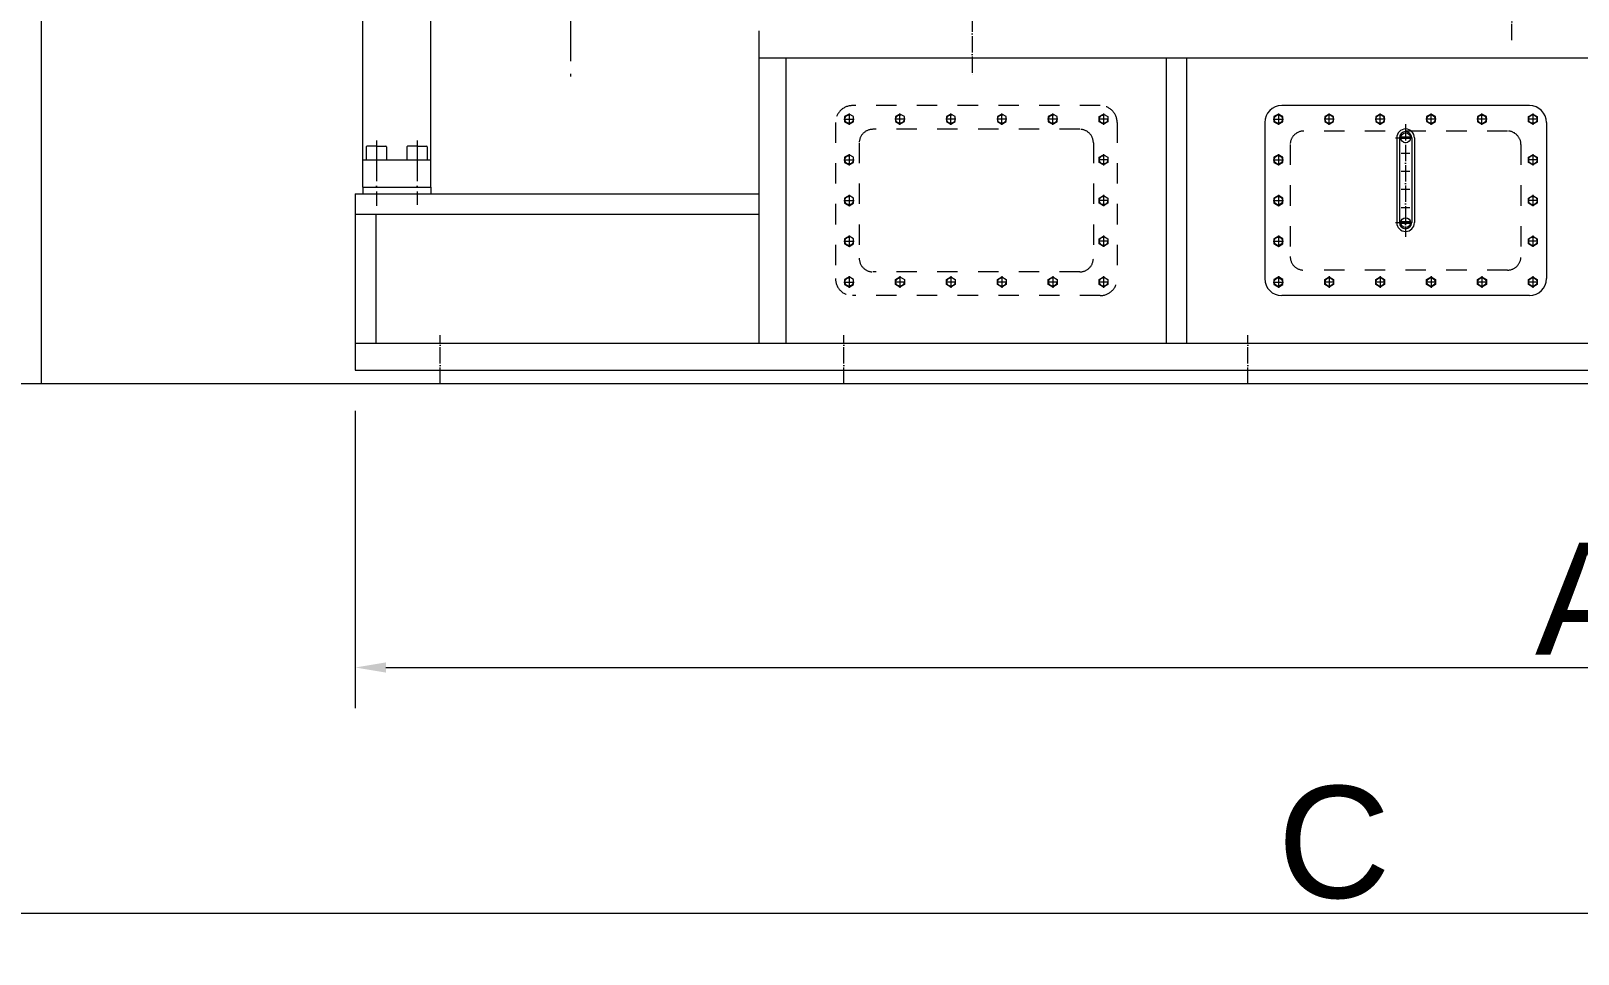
# Model space of a CAD drawing. Header units: inches. Extents: x 0 to 31702, y 0 to 24154.
# Drawn here: x 13318 to 15597, y 13530 to 14890 of the extents above; entities that cross this region are included whole.
import ezdxf

# ---------------------------------------------------------------- set-up
doc = ezdxf.new("R2010")
doc.units = ezdxf.units.IN
doc.header["$MEASUREMENT"] = 0
for name, pattern in [('ACAD_ISO04W100', [30, 24, -3, 0, -3]), ('CENTER', [50.8, 31.75, -6.35, 6.35, -6.35]), ('EB_DASH', [6, 3, -3])]:
    doc.linetypes.add(name, pattern=pattern)
doc.layers.get('Defpoints').update_dxf_attribs({"lineweight": 5})
doc.layers.add('CAXA1', color=5, linetype='CENTER', lineweight=5)
doc.styles.add('Roman', font='arial.ttf')
doc.styles.get("Standard").update_dxf_attribs({"font": 'arial.ttf'})
doc.dimstyles.new('ISO-25', dxfattribs={"dimscale": 30, "dimtxt": 1.5, "dimasz": 1.5, "dimexe": 2, "dimexo": 2, "dimtad": 1, "dimtih": 1, "dimtoh": 1, "dimdec": 1, "dimlfac": 0.03937, "dimdsep": 46, "dimtxsty": 'Standard', "dimcen": 2.5, "dimclrd": 7, "dimclre": 7, "dimclrt": 7, "dimadec": 0, "dimazin": 0, "dimtfac": 1, "dimtdec": 1, "dimtmove": 0, "dimatfit": 3, "dimfxl": 1, "dimlwd": 5, "dimlwe": 5, "dimarcsym": 0})

# ---------------------------------------------------------------- blocks, each defined once
blk = doc.blocks.new('*D23')
at = {"color": 7, "linetype": 'Continuous', "lineweight": 5, "transparency": 16777216}
for p, q in [((11652.6, 14735.5), (11652.6, 13530.1)), ((18822.6, 14310.5), (18822.6, 13530.1)), ((18777.6, 13590.1), (11697.6, 13590.1))]:
    blk.add_line(p, q, dxfattribs=at)
at = {"color": 7, "transparency": 16777216}
for points in [[(11697.6, 13597.6), (11697.6, 13582.6), (11652.6, 13590.1)], [(18777.6, 13597.6), (18777.6, 13582.6), (18822.6, 13590.1)]]:
    blk.add_solid(points, dxfattribs=at)
at = {"layer": 'Defpoints', "color": 0, "transparency": 16777216}
for p in [(11652.6, 14795.5), (18822.6, 14370.5), (11652.6, 13590.1)]:
    blk.add_point(p, dxfattribs=at)
at = {"color": 7, "lineweight": 5, "transparency": 16777216, "insert": (15237.6, 13694.1), "char_height": 165, "attachment_point": 5, "style": 'Roman'}
blk.add_mtext('C', dxfattribs=at)
blk = doc.blocks.new('*D13')
at = {"color": 7, "linetype": 'Continuous', "lineweight": 5, "transparency": 16777216}
for p, q in [((13795.6, 14330.5), (13795.6, 13892.4)), ((17425.6, 14330.5), (17425.6, 13892.4)), ((13840.6, 13952.4), (17380.6, 13952.4))]:
    blk.add_line(p, q, dxfattribs=at)
at = {"color": 7, "transparency": 16777216}
for points in [[(13840.6, 13959.9), (13840.6, 13944.9), (13795.6, 13952.4)], [(17380.6, 13959.9), (17380.6, 13944.9), (17425.6, 13952.4)]]:
    blk.add_solid(points, dxfattribs=at)
at = {"layer": 'Defpoints', "color": 0, "transparency": 16777216}
for p in [(13795.6, 14390.5), (17425.6, 14390.5), (17425.6, 13952.4)]:
    blk.add_point(p, dxfattribs=at)
at = {"color": 7, "lineweight": 5, "transparency": 16777216, "insert": (15610.6, 14053.7), "char_height": 165, "attachment_point": 5, "style": 'Roman'}
blk.add_mtext('A', dxfattribs=at)

msp = doc.modelspace()

# ---------------------------------------------------------------- linework, layer by layer
at = {"color": 7, "lineweight": 5}
for p, q in [((13332.63, 17370.46), (13332.63, 14370.46)), ((13806.63, 14660.46), (13806.63, 15114.96)), ((13906.63, 14660.46), (13906.63, 15114.96)), ((14390.59, 14430.46), (14390.59, 14890.46)), ((17425.64, 14850.46), (14390.59, 14850.46)), ((14430.59, 14430.46), (14430.59, 14850.46)), ((14990.66, 14430.46), (14990.66, 14850.46)), ((15020.66, 14430.46), (15020.66, 14850.46)), ((15525.65, 14780.46), (15160.65, 14780.46)), ((15135.65, 14755.46), (15135.65, 14525.46)), ((15550.65, 14755.46), (15550.65, 14525.46)), ((15330.15, 14732.96), (15330.15, 14607.96)), ((15334.08, 14732.96), (15334.08, 14607.96)), ((15350.3, 14734.14), (15336.01, 14734.14)), ((15350.3, 14731.77), (15336.01, 14731.77)), ((15352.22, 14732.96), (15352.22, 14607.96)), ((15356.15, 14732.96), (15356.15, 14607.96)), ((13811.63, 14719.46), (13811.63, 14700.46)), ((13826.63, 14720.46), (13812.63, 14720.46)), ((13826.63, 14720.46), (13840.63, 14720.46)), ((13841.63, 14719.46), (13841.63, 14700.46)), ((13871.63, 14719.46), (13871.63, 14700.46)), ((13886.63, 14720.46), (13872.63, 14720.46)), ((13886.63, 14720.46), (13900.63, 14720.46)), ((13901.63, 14719.46), (13901.63, 14700.46)), ((15336.78, 14710.46), (15349.53, 14710.46)), ((13806.63, 14700.46), (13906.63, 14700.46)), ((15336.78, 14683.79), (15349.53, 14683.79)), ((13806.63, 14660.46), (13906.63, 14660.46)), ((13806.63, 14660.46), (13806.63, 14650.46)), ((13906.63, 14660.46), (13906.63, 14650.46)), ((13795.59, 14650.46), (14390.59, 14650.46)), ((13795.59, 14650.46), (13795.59, 14390.46)), ((15336.78, 14657.12), (15349.53, 14657.12)), ((13795.59, 14620.46), (14390.59, 14620.46)), ((13825.59, 14620.46), (13825.59, 14430.46)), ((15336.78, 14630.46), (15349.53, 14630.46)), ((15350.3, 14609.14), (15336.01, 14609.14)), ((15350.3, 14606.77), (15336.01, 14606.77)), ((15525.65, 14500.46), (15160.65, 14500.46)), ((13795.59, 14430.46), (17425.64, 14430.46)), ((13795.59, 14390.46), (17425.64, 14390.46)), ((19493.21, 14370.46), (11441.75, 14370.46))]:
    msp.add_line(p, q, dxfattribs=at)
at = {"color": 7, "linetype": 'ACAD_ISO04W100', "lineweight": 5}
for p, q in [((15499.64, 14877.06), (15499.64, 15000.86)), ((14704.63, 14943.13), (14704.63, 14824.53)), ((15148.15, 14760.46), (15163.15, 14760.46)), ((15155.65, 14768.94), (15155.65, 14752.11)), ((15238.15, 14760.52), (15223.15, 14760.52)), ((15230.65, 14752.04), (15230.65, 14768.88)), ((15313.15, 14760.52), (15298.15, 14760.52)), ((15305.65, 14752.04), (15305.65, 14768.88)), ((15343.15, 14752.85), (15343.15, 14587.26)), ((15388.15, 14760.52), (15373.15, 14760.52)), ((15380.65, 14752.04), (15380.65, 14768.88)), ((15463.15, 14760.46), (15448.15, 14760.46)), ((15461.35, 14760.46), (15449.95, 14760.46)), ((15455.65, 14751.98), (15455.65, 14768.82)), ((15455.65, 14754.76), (15455.65, 14766.16)), ((15538.15, 14760.46), (15523.15, 14760.46)), ((15530.65, 14768.94), (15530.65, 14752.11)), ((15328.08, 14732.96), (15358.12, 14732.96)), ((15155.65, 14708.94), (15155.65, 14692.11)), ((15155.65, 14706.16), (15155.65, 14694.76)), ((15530.65, 14708.94), (15530.65, 14692.11)), ((15530.65, 14706.16), (15530.65, 14694.76)), ((15148.15, 14700.46), (15163.15, 14700.46)), ((15149.95, 14700.46), (15161.35, 14700.46)), ((15538.15, 14700.46), (15523.15, 14700.46)), ((15536.35, 14700.46), (15524.95, 14700.46)), ((15148.15, 14640.46), (15163.15, 14640.46)), ((15149.95, 14640.46), (15161.35, 14640.46)), ((15155.65, 14648.94), (15155.65, 14632.11)), ((15155.65, 14646.16), (15155.65, 14634.76)), ((15538.15, 14640.46), (15523.15, 14640.46)), ((15536.35, 14640.46), (15524.95, 14640.46)), ((15530.65, 14648.94), (15530.65, 14632.11)), ((15530.65, 14646.16), (15530.65, 14634.76)), ((15328.08, 14607.96), (15358.12, 14607.96)), ((15148.15, 14580.46), (15163.15, 14580.46)), ((15149.95, 14580.46), (15161.35, 14580.46)), ((15155.65, 14588.94), (15155.65, 14572.11)), ((15155.65, 14586.16), (15155.65, 14574.76)), ((15538.15, 14580.46), (15523.15, 14580.46)), ((15536.35, 14580.46), (15524.95, 14580.46)), ((15530.65, 14588.94), (15530.65, 14572.11)), ((15530.65, 14586.16), (15530.65, 14574.76)), ((15155.65, 14528.94), (15155.65, 14512.11)), ((15155.65, 14526.16), (15155.65, 14514.76)), ((15230.65, 14528.88), (15230.65, 14512.04)), ((15305.65, 14528.88), (15305.65, 14512.04)), ((15380.65, 14528.88), (15380.65, 14512.04)), ((15455.65, 14528.94), (15455.65, 14512.11)), ((15455.65, 14526.16), (15455.65, 14514.76)), ((15530.65, 14528.94), (15530.65, 14512.11)), ((15530.65, 14526.16), (15530.65, 14514.76)), ((15148.15, 14520.46), (15163.15, 14520.46)), ((15149.95, 14520.46), (15161.35, 14520.46)), ((15238.15, 14520.4), (15223.15, 14520.4)), ((15313.15, 14520.4), (15298.15, 14520.4)), ((15388.15, 14520.4), (15373.15, 14520.4)), ((15463.15, 14520.46), (15448.15, 14520.46)), ((15461.35, 14520.46), (15449.95, 14520.46)), ((15538.15, 14520.46), (15523.15, 14520.46)), ((15536.35, 14520.46), (15524.95, 14520.46)), ((13920.54, 14370.29), (13920.54, 14442.28)), ((14515.59, 14370.29), (14515.59, 14442.28)), ((15110.64, 14370.29), (15110.64, 14442.28))]:
    msp.add_line(p, q, dxfattribs=at)
at = {"color": 7, "linetype": 'EB_DASH', "lineweight": 5, "ltscale": 10}
for p, q in [((14893.13, 14780.46), (14528.13, 14780.46)), ((14503.13, 14755.46), (14503.13, 14525.46)), ((14515.63, 14760.46), (14530.63, 14760.46)), ((14523.13, 14768.94), (14523.13, 14752.11)), ((14605.63, 14760.52), (14590.63, 14760.52)), ((14598.13, 14752.04), (14598.13, 14768.88)), ((14680.63, 14760.52), (14665.63, 14760.52)), ((14673.13, 14752.04), (14673.13, 14768.88)), ((14755.63, 14760.52), (14740.63, 14760.52)), ((14748.13, 14752.04), (14748.13, 14768.88)), ((14830.63, 14760.46), (14815.63, 14760.46)), ((14828.83, 14760.46), (14817.42, 14760.46)), ((14823.13, 14751.98), (14823.13, 14768.82)), ((14823.13, 14754.76), (14823.13, 14766.16)), ((14905.63, 14760.46), (14890.63, 14760.46)), ((14898.13, 14768.94), (14898.13, 14752.11)), ((14918.13, 14755.46), (14918.13, 14525.46)), ((14863.13, 14745.46), (14558.13, 14745.46)), ((15493.15, 14742.96), (15193.15, 14742.96)), ((14523.13, 14708.94), (14523.13, 14692.11)), ((14523.13, 14706.16), (14523.13, 14694.76)), ((14538.13, 14725.46), (14538.13, 14555.46)), ((14883.13, 14725.46), (14883.13, 14555.46)), ((14898.13, 14708.94), (14898.13, 14692.11)), ((14898.13, 14706.16), (14898.13, 14694.76)), ((15173.15, 14722.96), (15173.15, 14557.96)), ((15513.15, 14722.96), (15513.15, 14557.96)), ((14515.63, 14700.46), (14530.63, 14700.46)), ((14517.42, 14700.46), (14528.83, 14700.46)), ((14905.63, 14700.46), (14890.63, 14700.46)), ((14903.83, 14700.46), (14892.42, 14700.46)), ((14515.63, 14640.46), (14530.63, 14640.46)), ((14517.42, 14640.46), (14528.83, 14640.46)), ((14523.13, 14648.94), (14523.13, 14632.11)), ((14523.13, 14646.16), (14523.13, 14634.76)), ((14905.63, 14640.46), (14890.63, 14640.46)), ((14903.83, 14640.46), (14892.42, 14640.46)), ((14898.13, 14648.94), (14898.13, 14632.11)), ((14898.13, 14646.16), (14898.13, 14634.76)), ((14515.63, 14580.46), (14530.63, 14580.46)), ((14517.42, 14580.46), (14528.83, 14580.46)), ((14523.13, 14588.94), (14523.13, 14572.11)), ((14523.13, 14586.16), (14523.13, 14574.76)), ((14905.63, 14580.46), (14890.63, 14580.46)), ((14903.83, 14580.46), (14892.42, 14580.46)), ((14898.13, 14588.94), (14898.13, 14572.11)), ((14898.13, 14586.16), (14898.13, 14574.76)), ((14523.13, 14528.94), (14523.13, 14512.11)), ((14523.13, 14526.16), (14523.13, 14514.76)), ((14863.13, 14535.46), (14558.13, 14535.46)), ((14598.13, 14528.88), (14598.13, 14512.04)), ((14673.13, 14528.88), (14673.13, 14512.04)), ((14748.13, 14528.88), (14748.13, 14512.04)), ((14823.13, 14528.94), (14823.13, 14512.11)), ((14823.13, 14526.16), (14823.13, 14514.76)), ((14898.13, 14528.94), (14898.13, 14512.11)), ((14898.13, 14526.16), (14898.13, 14514.76)), ((15493.15, 14537.96), (15193.15, 14537.96)), ((14515.63, 14520.46), (14530.63, 14520.46)), ((14517.42, 14520.46), (14528.83, 14520.46)), ((14893.13, 14500.46), (14528.13, 14500.46)), ((14605.63, 14520.4), (14590.63, 14520.4)), ((14680.63, 14520.4), (14665.63, 14520.4)), ((14755.63, 14520.4), (14740.63, 14520.4)), ((14830.63, 14520.46), (14815.63, 14520.46)), ((14828.83, 14520.46), (14817.42, 14520.46)), ((14905.63, 14520.46), (14890.63, 14520.46)), ((14903.83, 14520.46), (14892.42, 14520.46))]:
    msp.add_line(p, q, dxfattribs=at)
at = {"color": 7, "linetype": 'ACAD_ISO04W100', "lineweight": 5, "ltscale": 2.5}
for p, q in [((13826.63, 14729), (13826.63, 14632.95)), ((13886.63, 14729), (13886.63, 14634.08))]:
    msp.add_line(p, q, dxfattribs=at)
at = {"color": 7, "linetype": 'EB_DASH', "lineweight": 5, "ltscale": 10}
for points in [[(14523.13, 14752.96), (14529.62, 14756.71), (14529.62, 14764.21), (14523.13, 14767.96), (14516.63, 14764.21), (14516.63, 14756.71)], [(14598.13, 14768.02), (14591.63, 14764.27), (14591.63, 14756.77), (14598.13, 14753.02), (14604.62, 14756.77), (14604.62, 14764.27)], [(14673.13, 14768.02), (14666.63, 14764.27), (14666.63, 14756.77), (14673.13, 14753.02), (14679.62, 14756.77), (14679.62, 14764.27)], [(14748.13, 14768.02), (14741.63, 14764.27), (14741.63, 14756.77), (14748.13, 14753.02), (14754.62, 14756.77), (14754.62, 14764.27)], [(14823.13, 14767.96), (14816.63, 14764.21), (14816.63, 14756.71), (14823.13, 14752.96), (14829.62, 14756.71), (14829.62, 14764.21)], [(14898.13, 14752.96), (14891.63, 14756.71), (14891.63, 14764.21), (14898.13, 14767.96), (14904.62, 14764.21), (14904.62, 14756.71)], [(14523.13, 14692.96), (14529.62, 14696.71), (14529.62, 14704.21), (14523.13, 14707.96), (14516.63, 14704.21), (14516.63, 14696.71)], [(14898.13, 14692.96), (14891.63, 14696.71), (14891.63, 14704.21), (14898.13, 14707.96), (14904.62, 14704.21), (14904.62, 14696.71)], [(14523.13, 14632.96), (14529.62, 14636.71), (14529.62, 14644.21), (14523.13, 14647.96), (14516.63, 14644.21), (14516.63, 14636.71)], [(14898.13, 14632.96), (14891.63, 14636.71), (14891.63, 14644.21), (14898.13, 14647.96), (14904.62, 14644.21), (14904.62, 14636.71)], [(14523.13, 14572.96), (14529.62, 14576.71), (14529.62, 14584.21), (14523.13, 14587.96), (14516.63, 14584.21), (14516.63, 14576.71)], [(14898.13, 14572.96), (14891.63, 14576.71), (14891.63, 14584.21), (14898.13, 14587.96), (14904.62, 14584.21), (14904.62, 14576.71)], [(14523.13, 14512.96), (14529.62, 14516.71), (14529.62, 14524.21), (14523.13, 14527.96), (14516.63, 14524.21), (14516.63, 14516.71)], [(14598.13, 14512.9), (14591.63, 14516.65), (14591.63, 14524.15), (14598.13, 14527.9), (14604.62, 14524.15), (14604.62, 14516.65)], [(14673.13, 14512.9), (14666.63, 14516.65), (14666.63, 14524.15), (14673.13, 14527.9), (14679.62, 14524.15), (14679.62, 14516.65)], [(14748.13, 14512.9), (14741.63, 14516.65), (14741.63, 14524.15), (14748.13, 14527.9), (14754.62, 14524.15), (14754.62, 14516.65)], [(14823.13, 14512.96), (14816.63, 14516.71), (14816.63, 14524.21), (14823.13, 14527.96), (14829.62, 14524.21), (14829.62, 14516.71)], [(14898.13, 14512.96), (14891.63, 14516.71), (14891.63, 14524.21), (14898.13, 14527.96), (14904.62, 14524.21), (14904.62, 14516.71)]]:
    msp.add_lwpolyline(points, close=True, dxfattribs=at)
at = {"color": 7, "lineweight": 5}
for points in [[(15155.65, 14752.96), (15162.15, 14756.71), (15162.15, 14764.21), (15155.65, 14767.96), (15149.16, 14764.21), (15149.16, 14756.71)], [(15230.65, 14768.02), (15224.16, 14764.27), (15224.16, 14756.77), (15230.65, 14753.02), (15237.15, 14756.77), (15237.15, 14764.27)], [(15305.65, 14768.02), (15299.16, 14764.27), (15299.16, 14756.77), (15305.65, 14753.02), (15312.15, 14756.77), (15312.15, 14764.27)], [(15380.65, 14768.02), (15374.16, 14764.27), (15374.16, 14756.77), (15380.65, 14753.02), (15387.15, 14756.77), (15387.15, 14764.27)], [(15455.65, 14767.96), (15449.16, 14764.21), (15449.16, 14756.71), (15455.65, 14752.96), (15462.15, 14756.71), (15462.15, 14764.21)], [(15530.65, 14752.96), (15524.16, 14756.71), (15524.16, 14764.21), (15530.65, 14767.96), (15537.15, 14764.21), (15537.15, 14756.71)], [(15155.65, 14692.96), (15162.15, 14696.71), (15162.15, 14704.21), (15155.65, 14707.96), (15149.16, 14704.21), (15149.16, 14696.71)], [(15530.65, 14692.96), (15524.16, 14696.71), (15524.16, 14704.21), (15530.65, 14707.96), (15537.15, 14704.21), (15537.15, 14696.71)], [(15155.65, 14632.96), (15162.15, 14636.71), (15162.15, 14644.21), (15155.65, 14647.96), (15149.16, 14644.21), (15149.16, 14636.71)], [(15530.65, 14632.96), (15524.16, 14636.71), (15524.16, 14644.21), (15530.65, 14647.96), (15537.15, 14644.21), (15537.15, 14636.71)], [(15155.65, 14572.96), (15162.15, 14576.71), (15162.15, 14584.21), (15155.65, 14587.96), (15149.16, 14584.21), (15149.16, 14576.71)], [(15530.65, 14572.96), (15524.16, 14576.71), (15524.16, 14584.21), (15530.65, 14587.96), (15537.15, 14584.21), (15537.15, 14576.71)], [(15155.65, 14512.96), (15162.15, 14516.71), (15162.15, 14524.21), (15155.65, 14527.96), (15149.16, 14524.21), (15149.16, 14516.71)], [(15230.65, 14512.9), (15224.16, 14516.65), (15224.16, 14524.15), (15230.65, 14527.9), (15237.15, 14524.15), (15237.15, 14516.65)], [(15305.65, 14512.9), (15299.16, 14516.65), (15299.16, 14524.15), (15305.65, 14527.9), (15312.15, 14524.15), (15312.15, 14516.65)], [(15380.65, 14512.9), (15374.16, 14516.65), (15374.16, 14524.15), (15380.65, 14527.9), (15387.15, 14524.15), (15387.15, 14516.65)], [(15455.65, 14512.96), (15449.16, 14516.71), (15449.16, 14524.21), (15455.65, 14527.96), (15462.15, 14524.21), (15462.15, 14516.71)], [(15530.65, 14512.96), (15524.16, 14516.71), (15524.16, 14524.21), (15530.65, 14527.96), (15537.15, 14524.21), (15537.15, 14516.71)]]:
    msp.add_lwpolyline(points, close=True, dxfattribs=at)
at = {"color": 7, "linetype": 'EB_DASH', "lineweight": 5, "ltscale": 10}
for centre in [(14523.13, 14760.52), (14598.13, 14760.46), (14673.13, 14760.46), (14748.13, 14760.46), (14823.13, 14760.4), (14898.13, 14760.52), (14523.13, 14700.52), (14898.13, 14700.52), (14523.13, 14640.52), (14898.13, 14640.52), (14523.13, 14580.52), (14898.13, 14580.52), (14523.13, 14520.52), (14598.13, 14520.46), (14673.13, 14520.46), (14748.13, 14520.46), (14823.13, 14520.52), (14898.13, 14520.52)]:
    msp.add_circle(centre, 6.15, dxfattribs=at)
at = {"color": 7, "lineweight": 5}
for centre, radius in [((15155.65, 14760.52), 6.15), ((15230.65, 14760.46), 6.15), ((15305.65, 14760.46), 6.15), ((15380.65, 14760.46), 6.15), ((15455.65, 14760.4), 6.15), ((15530.65, 14760.52), 6.15), ((15343.15, 14732.96), 7.24), ((15155.65, 14700.52), 6.15), ((15530.65, 14700.52), 6.15), ((15155.65, 14640.52), 6.15), ((15530.65, 14640.52), 6.15), ((15343.15, 14607.96), 7.24), ((15155.65, 14580.52), 6.15), ((15530.65, 14580.52), 6.15), ((15155.65, 14520.52), 6.15), ((15230.65, 14520.46), 6.15), ((15305.65, 14520.46), 6.15), ((15380.65, 14520.46), 6.15), ((15455.65, 14520.52), 6.15), ((15530.65, 14520.52), 6.15)]:
    msp.add_circle(centre, radius, dxfattribs=at)
at = {"color": 7, "linetype": 'EB_DASH', "lineweight": 5, "ltscale": 10}
for centre, radius, start, end in [((14528.13, 14755.46), 25, 90, 180), ((14893.13, 14755.46), 25, 0, 90), ((14558.13, 14725.46), 20, 90, 180), ((14863.13, 14725.46), 20, 0, 90), ((15193.15, 14722.96), 20, 90, 180), ((15493.15, 14722.96), 20, 0, 90), ((14558.13, 14555.46), 20, 180, 270), ((14863.13, 14555.46), 20, 270, 0), ((15193.15, 14557.96), 20, 180, 270), ((15493.15, 14557.96), 20, 270, 0), ((14528.13, 14525.46), 25, 180, 270), ((14893.13, 14525.46), 25, 270, 0)]:
    msp.add_arc(centre, radius, start, end, dxfattribs=at)
at = {"color": 7, "lineweight": 5}
for centre, radius, start, end in [((15160.65, 14755.46), 25, 90, 180), ((15525.65, 14755.46), 25, 0, 90), ((15343.15, 14732.96), 13, 0, 180), ((15343.15, 14732.96), 9.07, 0, 180), ((13812.63, 14719.46), 1, 90, 180), ((13840.63, 14719.46), 1, 0, 90), ((13872.63, 14719.46), 1, 90, 180), ((13900.63, 14719.46), 1, 0, 90), ((15343.15, 14607.96), 13, 180, 0), ((15343.15, 14607.96), 9.07, 180, 0), ((15160.65, 14525.46), 25, 180, 270), ((15525.65, 14525.46), 25, 270, 0)]:
    msp.add_arc(centre, radius, start, end, dxfattribs=at)
at = {"layer": 'CAXA1', "linetype": 'CENTER', "lineweight": 5, "ltscale": 3}
msp.add_line((14112.63, 19513.39), (14112.63, 14823.4), dxfattribs=at)

# ---------------------------------------------------------------- dimensions: what is measured, and where the dimension line sits
at = {"color": 7, "lineweight": 5}
dim = msp.add_linear_dim(base=(11652.63, 13590.08), p1=(18822.63, 14370.46), p2=(11652.63, 14795.46), angle=180, text='C', dimstyle='ISO-25', override={"dimtxt": 5.5, "dimpost": '\\X', "dimtxsty": 'Roman', "dimtmove": 1}, dxfattribs=at)
dim.commit()
dim.dimension.update_dxf_attribs({"geometry": '*D23', "text_midpoint": (15237.63, 13590.08), "dimtype": 160})
dim = msp.add_linear_dim(base=(17425.63, 13952.44), p1=(13795.63, 14390.46), p2=(17425.63, 14390.46), angle=180, text='A', dimstyle='ISO-25', override={"dimtxt": 5.5, "dimpost": '\\X', "dimtxsty": 'Roman', "dimtmove": 1}, dxfattribs=at)
dim.commit()
dim.dimension.update_dxf_attribs({"geometry": '*D13', "text_midpoint": (15610.63, 14053.69)})

doc.saveas('drawing.dxf')
